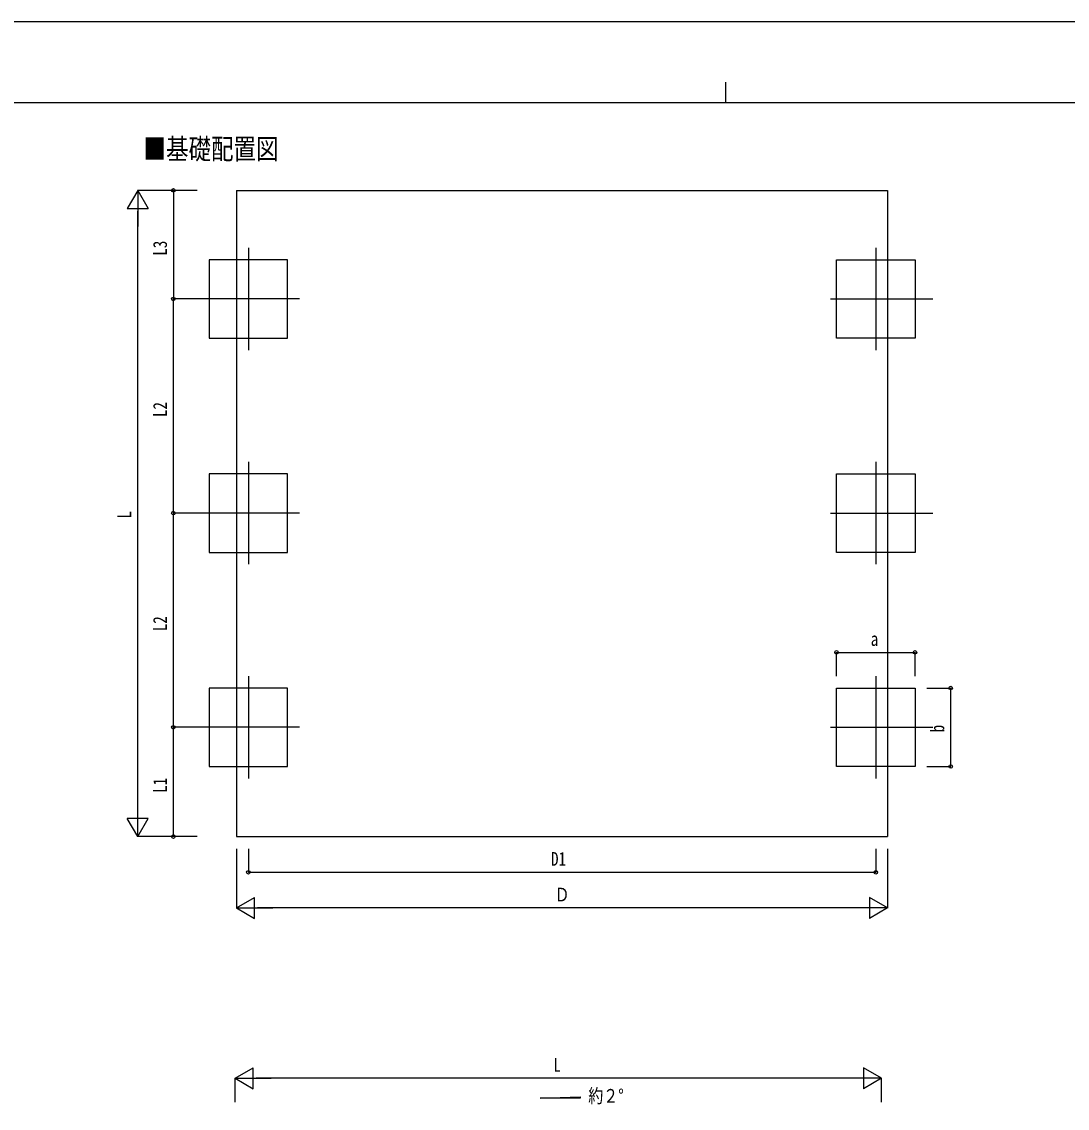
# Model space of a CAD drawing. Units: millimetres, scale not verified. Extents: x -14718 to 14718, y -10395 to 10395.
# Drawn here: x -5931 to 2856, y 1262 to 10395 of the extents above; entities that cross this region are included whole.
import ezdxf
from ezdxf.enums import TextEntityAlignment as Align

# ---------------------------------------------------------------- set-up
doc = ezdxf.new("R2010")
doc.units = ezdxf.units.MM
doc.header["$LTSCALE"] = 40
for name, color, linetype in [('0-2_USER1', 3, 'Continuous'), ('0-4_YKK_12', 2, 'Continuous'), ('0-6_YKK_A1', 4, 'Continuous'), ('0-7_YKK_D', 6, 'Continuous'), ('0-8_YKK_ZWAK', 7, 'Continuous')]:
    doc.layers.add(name, color=color, linetype=linetype)
doc.styles.add('ＭＳ ゴシック', font='')
doc.styles.get('ＭＳ ゴシック').set_extended_font_data('MS Gothic')

msp = doc.modelspace()

# ---------------------------------------------------------------- linework, layer by layer
at = {"layer": '0-4_YKK_12'}
for p, q in [((-4026.43, 8494.55), (-4026.43, 7634.55)), ((1246.57, 8494.55), (1246.57, 7634.55)), ((-3596.43, 8064.55), (-4456.43, 8064.55)), ((866.57, 8064.55), (1726.57, 8064.55)), ((-4026.43, 6694.89), (-4026.43, 5834.89)), ((1246.57, 6694.89), (1246.57, 5834.89)), ((-3596.43, 6264.89), (-4456.43, 6264.89)), ((866.57, 6264.89), (1726.57, 6264.89)), ((-4026.43, 4894.55), (-4026.43, 4034.55)), ((1246.57, 4894.55), (1246.57, 4034.55)), ((-3596.43, 4464.55), (-4456.43, 4464.55)), ((866.57, 4464.55), (1726.57, 4464.55))]:
    msp.add_line(p, q, dxfattribs=at)
at = {"layer": '0-6_YKK_A1'}
for p, q in [((-4124.93, 8977.73), (-4124.93, 3545.95)), ((-4124.93, 3545.95), (1345.07, 3545.95)), ((-1573.25, 1346.69), (-1237.25, 1359.1)), ((-1237.25, 1346.69), (-1573.25, 1346.69)), ((-1237.25, 1359.1), (-1237.25, 1346.69))]:
    msp.add_line(p, q, dxfattribs=at)
msp.add_lwpolyline([(-4124.93, 8977.73), (1345.07, 8977.73), (1345.07, 3545.95)], dxfattribs=at)
for points in [[(-3696.43, 7734.55), (-3696.43, 8394.55), (-4356.43, 8394.55), (-4356.43, 7734.55)], [(916.57, 7734.55), (916.57, 8394.55), (1576.57, 8394.55), (1576.57, 7734.55)], [(-3696.43, 5934.89), (-3696.43, 6594.89), (-4356.43, 6594.89), (-4356.43, 5934.89)], [(916.57, 5934.89), (916.57, 6594.89), (1576.57, 6594.89), (1576.57, 5934.89)], [(-3696.43, 4134.55), (-3696.43, 4794.55), (-4356.43, 4794.55), (-4356.43, 4134.55)], [(916.57, 4134.55), (916.57, 4794.55), (1576.57, 4794.55), (1576.57, 4134.55)]]:
    msp.add_lwpolyline(points, close=True, dxfattribs=at)
at = {"layer": '0-7_YKK_D'}
for p, q in [((-4956.43, 8977.73), (-5043.93, 8826.18)), ((-4456.43, 8977.73), (-4957.43, 8977.73)), ((-4956.43, 8977.73), (-4868.93, 8826.18)), ((-4956.43, 8977.73), (-4956.43, 8674.62)), ((-4456.43, 8977.73), (-4657.43, 8977.73)), ((-4656.43, 8977.73), (-4656.43, 8064.55)), ((-5043.93, 8826.18), (-4868.93, 8826.18)), ((-4956.43, 3720.95), (-4956.43, 8802.73)), ((-4456.43, 8064.55), (-4657.43, 8064.55)), ((-4457.43, 8064.55), (-4657.43, 8064.55)), ((-4656.43, 6264.89), (-4656.43, 8064.55)), ((-4456.43, 6264.89), (-4657.43, 6264.89)), ((-4456.43, 6264.89), (-4657.43, 6264.89)), ((-4656.43, 4464.55), (-4656.43, 6264.89)), ((916.57, 4894.55), (916.57, 5095.55)), ((916.57, 5094.55), (1576.57, 5094.55)), ((1576.57, 4894.55), (1576.57, 5095.55)), ((1676.57, 4794.55), (1877.57, 4794.55)), ((1876.57, 4134.55), (1876.57, 4794.55)), ((-4456.43, 4464.55), (-4657.43, 4464.55)), ((-4456.43, 4464.55), (-4657.43, 4464.55)), ((-4656.43, 3545.95), (-4656.43, 4464.55)), ((1676.57, 4134.55), (1877.57, 4134.55)), ((-4956.43, 3545.95), (-4956.43, 3849.06)), ((-4956.43, 3545.95), (-5043.93, 3697.5)), ((-4868.93, 3697.5), (-5043.93, 3697.5)), ((-4956.43, 3545.95), (-4868.93, 3697.5)), ((-4456.43, 3545.95), (-4957.43, 3545.95)), ((-4456.43, 3545.95), (-4657.43, 3545.95)), ((-4124.93, 3442.48), (-4124.93, 2944.95)), ((-4026.43, 3442.48), (-4026.43, 3244.95)), ((1246.57, 3442.48), (1246.57, 3244.95)), ((1345.07, 3442.48), (1345.07, 2944.95)), ((-4026.43, 3245.95), (1246.57, 3245.95)), ((-4124.93, 2945.95), (-3973.38, 3033.45)), ((-3973.38, 2858.45), (-3973.38, 3033.45)), ((1345.07, 2945.95), (1193.51, 3033.45)), ((1193.51, 3033.45), (1193.51, 2858.45)), ((-4124.93, 2945.95), (-3973.38, 2858.45)), ((-4124.93, 2945.95), (-3821.82, 2945.95)), ((1170.07, 2945.95), (-3949.93, 2945.95)), ((1345.07, 2945.95), (1041.96, 2945.95)), ((1345.07, 2945.95), (1193.51, 2858.45)), ((-4136.53, 1513.95), (-3984.98, 1601.45)), ((-3984.98, 1426.45), (-3984.98, 1601.45)), ((1295.25, 1513.95), (1143.69, 1601.45)), ((1143.69, 1601.45), (1143.69, 1426.45)), ((-4136.53, 1313.95), (-4136.53, 1514.95)), ((-4136.53, 1513.95), (-3984.98, 1426.45)), ((-4136.53, 1513.95), (-3833.43, 1513.95)), ((1120.25, 1513.95), (-3961.53, 1513.95)), ((1295.25, 1513.95), (992.14, 1513.95)), ((1295.25, 1513.95), (1143.69, 1426.45)), ((1295.25, 1313.95), (1295.25, 1514.95))]:
    msp.add_line(p, q, dxfattribs=at)
for centre in [(-4656.43, 8977.73), (-4656.43, 8064.55), (-4656.43, 8064.55), (-4656.43, 6264.89), (-4656.43, 6264.89), (916.57, 5094.55), (1576.57, 5094.55), (1876.57, 4794.55), (-4656.43, 4464.55), (-4656.43, 4464.55), (1876.57, 4134.55), (-4656.43, 3545.95), (-4026.43, 3245.95), (1246.57, 3245.95)]:
    msp.add_circle(centre, 14.88, dxfattribs=at)
at = {"layer": '0-8_YKK_ZWAK'}
for p, q in [((-17.43, 9887.5), (-17.43, 9712.5)), ((13632.57, 9712.5), (-13667.43, 9712.5))]:
    msp.add_line(p, q, dxfattribs=at)
msp.add_lwpolyline([(-14717.5, -10395), (14717.5, -10395), (14717.5, 10395), (-14717.5, 10395)], close=True, dxfattribs=at)

# ---------------------------------------------------------------- texts
at = {"layer": '0-2_USER1', "style": 'ＭＳ ゴシック', "width": 0.8}
for s, height, p in [('■基礎配置図', 173.2, (-4906.97, 9187.18)), ('約２°', 115.5, (-1169.53, 1273.99))]:
    msp.add_text(s, height=height, dxfattribs=at).set_placement(p, align=Align.BOTTOM_LEFT)
at = {"layer": '0-7_YKK_D', "style": 'ＭＳ ゴシック', "width": 0.8}
for s, p in [('L3', (-4676.43, 8428.74)), ('L2', (-4676.43, 7072.32)), ('L', (-4976.43, 6219.84)), ('L2', (-4676.43, 5272.32)), ('b', (1856.57, 4422.55)), ('L1', (-4676.43, 3912.85))]:
    msp.add_text(s, height=115.5, rotation=90, dxfattribs=at).set_placement(p, align=Align.BOTTOM_LEFT)
for s, p in [('a', (1204.57, 5114.55)), ('D1', (-1482.33, 3265.95)), ('Ｄ', (-1452.93, 2965.95)), ('L', (-1462.64, 1533.95))]:
    msp.add_text(s, height=115.5, dxfattribs=at).set_placement(p, align=Align.BOTTOM_LEFT)

doc.saveas('drawing.dxf')
